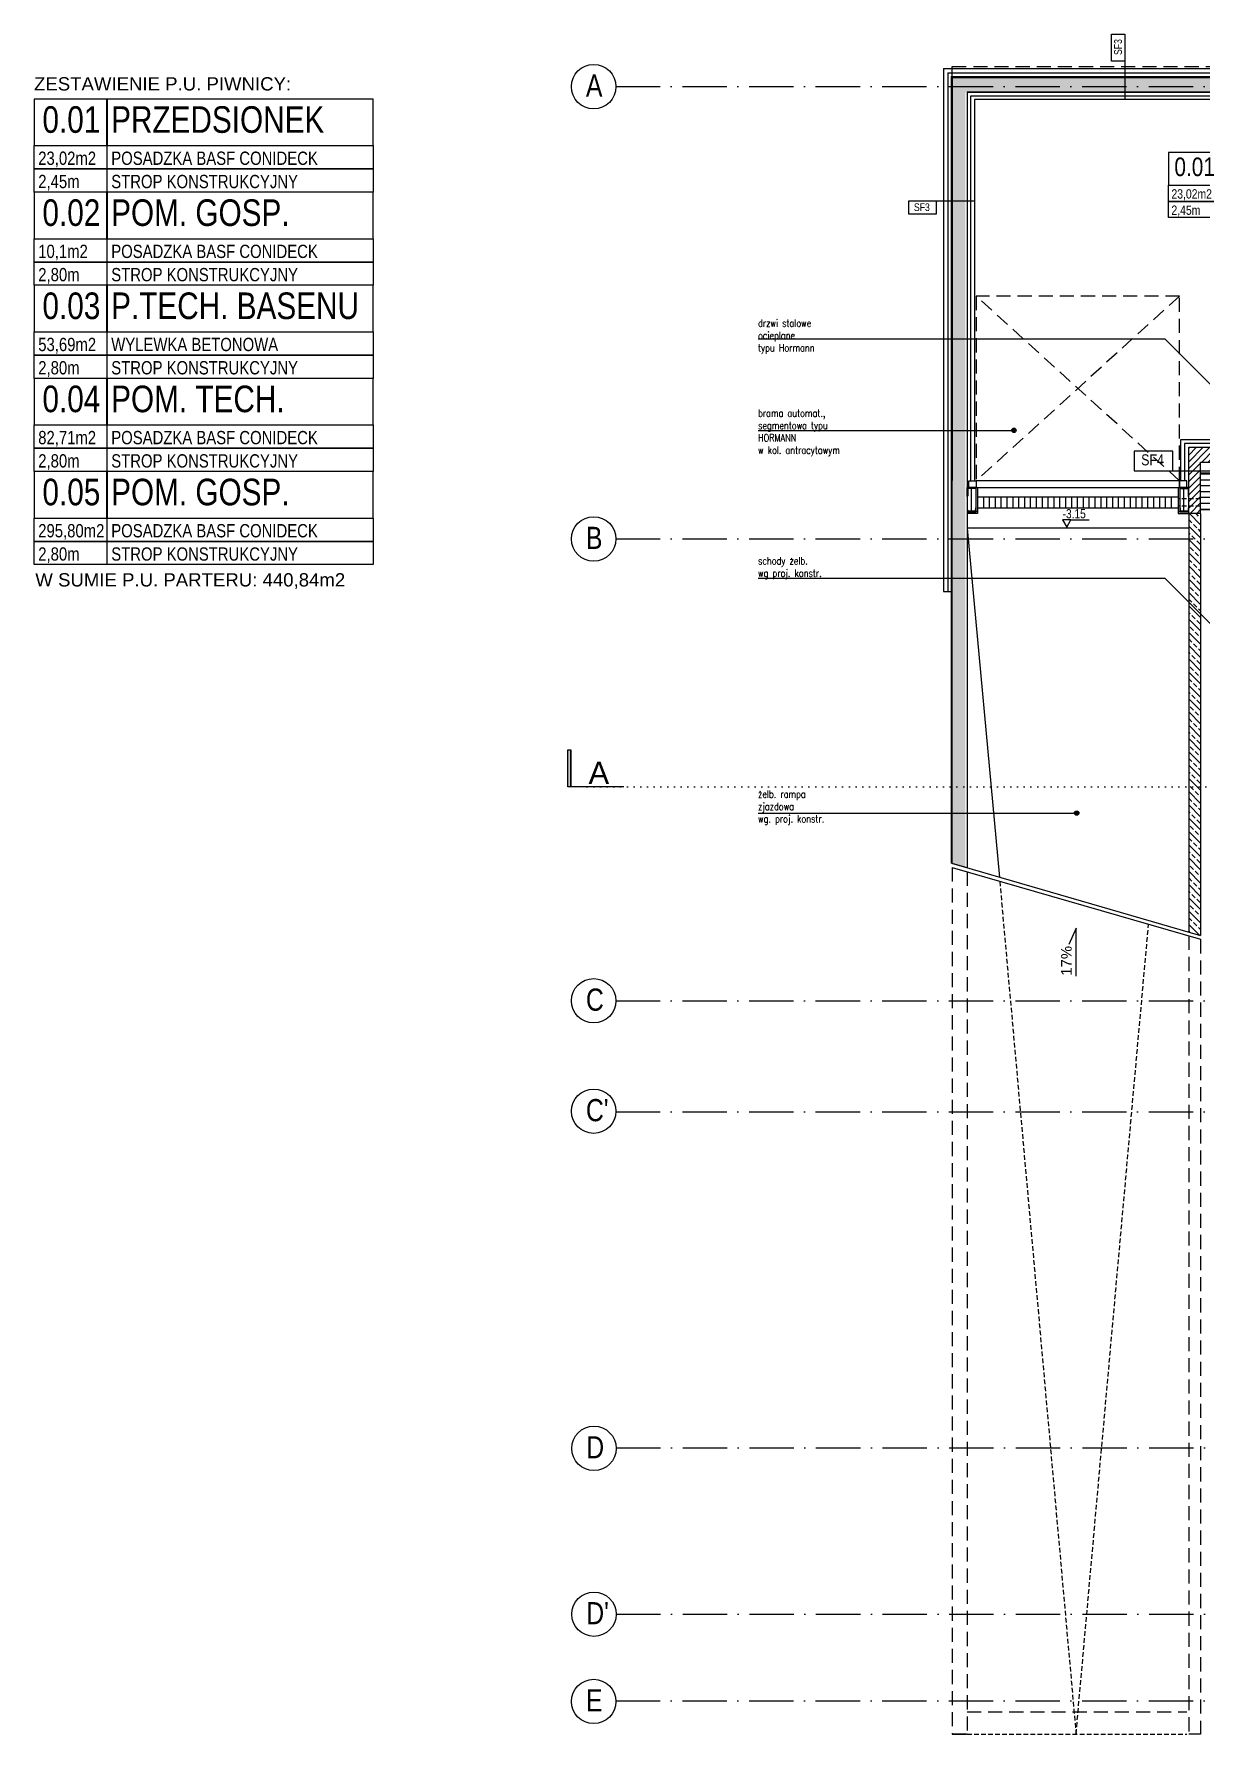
# Model space of a CAD drawing. Header units: millimetres. Extents: x 58205 to 122423, y 1055 to 94479.
# Drawn here: x 67105 to 68683, y 2261 to 4561 of the extents above; entities that cross this region are included whole.
import ezdxf

# ---------------------------------------------------------------- set-up
doc = ezdxf.new("R2010")
doc.units = ezdxf.units.MM
for name, pattern in [('ACAD_ISO03W100', [30, 12, -18]), ('ACAD_ISO07W100', [3, 0, -3]), ('ACAD_ISO10W100', [18, 12, -3, 0, -3]), ('HIDDEN', [9.525, 6.35, -3.175])]:
    doc.linetypes.add(name, pattern=pattern)
for name, color, linetype in [('+48_HACZE', 253, 'Continuous'), ('+48_IZOLACJE', 4, 'Continuous'), ('+48_KOTY', 3, 'Continuous'), ('+48_OPISY', 3, 'Continuous'), ('+48_OPISY T', 3, 'Continuous'), ('+48_OPISY_POM', 3, 'Continuous'), ('+48_OPISY_ŚCIAN', 3, 'Continuous'), ('+48_OSIE', 8, 'Continuous'), ('+48_SCHODY', 2, 'Continuous'), ('+48_SCIANY', 1, 'Continuous'), ('+48_STOLARKA_DRZWI', 3, 'Continuous'), ('+48_STOLARKA_OKNA', 3, 'Continuous'), ('+48_WEŁNA', 252, 'Continuous'), ('+48_WIDOK', 5, 'Continuous'), ('OPISY_POMIESZCZEŃ', 3, 'Continuous'), ('SCHODY_', 2, 'Continuous')]:
    doc.layers.add(name, color=color, linetype=linetype)
doc.styles.get("Standard").update_dxf_attribs({"font": 'ARIAL.TTF'})
doc.styles.add('WRP_ARIAL', font='ARIAL.TTF', dxfattribs={"width": 0.8})
doc.linetypes.add('ZIGZAG', pattern='A,0.00254,-5.08,[131,ltypeshp.shx,S=5.08,R=0,X=-5.08,Y=0],-10.16,[131,ltypeshp.shx,S=5.08,R=180,X=5.08,Y=0],-5.08', length=20.32254)

# ---------------------------------------------------------------- blocks, each defined once
blk = doc.blocks.new('OZN_OSI')
at = {"layer": '+48_OSIE', "linetype": 'Continuous', "ltscale": 5}
blk.add_circle((0, -30), 30, dxfattribs=at)
at = {"layer": '+48_OSIE', "linetype": 'Continuous', "ltscale": 5, "style": 'WRP_ARIAL', "width": 0.8}
blk.add_attdef('NR', (-23.3, -43.5), '', height=30, dxfattribs=at)
blk = doc.blocks.new('SCIANA')
at = {"layer": '+48_OPISY_ŚCIAN', "ltscale": 5}
blk.add_line((-25, 0), (25, 0), dxfattribs=at)
blk.add_lwpolyline([(-60, 0), (-25, 0), (-25, 17.5), (-60, 17.5)], close=True, dxfattribs=at)
at = {"layer": '+48_OPISY_ŚCIAN', "ltscale": 5, "style": 'WRP_ARIAL', "width": 0.8}
blk.add_attdef('TYP', (-53.6, 4.8), '', height=10, dxfattribs=at)
blk = doc.blocks.new('koty')
at = {"layer": '+48_KOTY', "color": 3, "ltscale": 5}
blk.add_line((70403.2, 11225), (70423.2, 11225), dxfattribs=at)
blk.add_lwpolyline([(70398.6, 11217.1), (70403.2, 11225), (70394.1, 11225)], close=True, dxfattribs=at)
at = {"layer": '+48_KOTY', "color": 3, "style": 'WRP_ARIAL', "width": 0.8}
blk.add_attdef('POZIOM', (70403.2, 11226.8), '', height=10, dxfattribs=at)
blk = doc.blocks.new('OPISY_POM_METKA')
at = {"layer": '+48_OPISY_POM', "ltscale": 5}
for points in [[(0, -70), (109.7, -70), (109.7, 0), (0, 0)], [(109.7, -105), (0, -105), (0, -70), (109.7, -70)]]:
    blk.add_lwpolyline(points, close=True, dxfattribs=at)
at = {"layer": '+48_OPISY_POM'}
blk.add_lwpolyline([(109.7, -140), (0, -140), (0, -105), (109.7, -105)], close=True, dxfattribs=at)
at = {"layer": '+48_OPISY_POM', "ltscale": 5, "style": 'WRP_ARIAL', "width": 0.8}
for tag, p, height in [('NRPOM', (25.8, -50.8), 40), ('POW', (6.4, -99), 20)]:
    blk.add_attdef(tag, p, '', height=height, dxfattribs=at)
at = {"layer": '+48_OPISY_POM', "style": 'WRP_ARIAL', "width": 0.8}
blk.add_attdef('H', (6.4, -134), '', height=20, dxfattribs=at)
blk = doc.blocks.new('metka')
at = {"layer": 'OPISY_POMIESZCZEŃ', "ltscale": 5}
for points in [[(0, -35), (200, -35), (200, 0), (0, 0)], [(200, -52.5), (0, -52.5), (0, -35), (200, -35)], [(200, -70), (0, -70), (0, -52.5), (200, -52.5)]]:
    blk.add_lwpolyline(points, close=True, dxfattribs=at)
at = {"layer": 'OPISY_POMIESZCZEŃ', "color": 3, "ltscale": 5, "style": 'WRP_ARIAL', "width": 0.8}
blk.add_attdef('NAZWA', (3.1, -25.4), '', height=20, dxfattribs=at)
at = {"layer": 'OPISY_POMIESZCZEŃ', "ltscale": 5, "style": 'WRP_ARIAL', "width": 0.8}
for tag, p in [('POSADZKA', (3.2, -49.5)), ('SUFIT', (3.2, -67))]:
    blk.add_attdef(tag, p, '', height=10, dxfattribs=at)

msp = doc.modelspace()

# ---------------------------------------------------------------- hatches: boundary and pattern name
at = {"layer": '+48_HACZE'}
h = msp.add_hatch(dxfattribs=at)
h.set_pattern_fill('ANSI33', color=256, scale=2, angle=90, style=0)
h.paths.add_polyline_path([(68346.984, 3438.555), (68364.484, 3433.519), (68364.484, 4482.171), (68820.984, 4482.171), (68820.984, 4502.171), (68346.984, 4502.171)])
h = msp.add_hatch(dxfattribs=at)
h.set_pattern_fill('ANSI31', color=256, scale=2, angle=180, style=0)
h.paths.add_polyline_path([(68682.984, 3981.671), (68700.984, 3981.671), (68700.984, 4001.671), (68666.984, 4001.671), (68666.984, 3912.171), (68682.984, 3912.171)])
h = msp.add_hatch(dxfattribs=at)
h.set_pattern_fill('ANSI33', color=256, scale=2, angle=90, style=0)
h.set_pattern_definition([(135, (1.5, 9e-11), (-8.9802561, -8.9802561), []), (135, (1.5, 8.98), (-8.9802561, -8.9802561), [6.35, -3.175])])
h.paths.add_polyline_path([(68682.984, 3341.151), (68666.984, 3345.789), (68666.984, 3912.171), (68682.984, 3912.171)])
at = {"layer": '+48_OPISY', "ltscale": 5}
msp.add_hatch(color=256, dxfattribs=at).paths.add_polyline_path([(67826.909, 3542.146), (67826.909, 3592.146), (67830.909, 3592.146), (67830.909, 3542.146)])
at = {"layer": '+48_OPISY T'}
h = msp.add_hatch(color=256, dxfattribs=at)
edge = h.paths.add_edge_path()
edge.add_arc((68430.453, 4024.637), 3, 0, 360)
h = msp.add_hatch(color=256, dxfattribs=at)
edge = h.paths.add_edge_path()
edge.add_arc((68515.31, 3506.77), 3, 0, 360)
at = {"layer": '+48_WIDOK'}
h = msp.add_hatch(dxfattribs=at)
h.set_pattern_fill('ANSI31', color=256, scale=2.5, angle=135, style=0)
h.set_pattern_definition([(180, (-1.5, 5), (-1e-15, -7.9375), [])])
h.paths.add_polyline_path([(68682.984, 3917.171), (68696.984, 3917.171), (68696.984, 3967.171), (68682.984, 3967.171)])
h = msp.add_hatch(dxfattribs=at)
h.set_pattern_fill('ANSI31', color=256, scale=2.5, angle=45, style=0)
h.set_pattern_definition([(90, (-2e-08, 7.5), (-7.9375, 1e-15), [])])
h.paths.add_polyline_path([(68381.184, 3934.671), (68649.783, 3934.671), (68649.783, 3919.671), (68381.184, 3919.671)])

# ---------------------------------------------------------------- linework, layer by layer
at = {"layer": '+48_IZOLACJE', "linetype": 'ACAD_ISO03W100', "ltscale": 0.5}
msp.add_lwpolyline([(68345.984, 3438.793, 2, 2, 0), (68345.984, 4503.171, 2, 2, 0), (68831.984, 4503.171, 2, 2, 0), (71278.984, 4503.171, 2, 2, 0), (71278.984, 2292.171, 2, 2, 0), (70214.484, 2292.171, 2, 2, 0), (70214.484, 2409.171, 2, 2, 0), (68831.984, 2409.171, 2, 2, 0), (68831.984, 3826.648, 0, 0, 0)], format="xyseb", dxfattribs=at)
at = {"layer": '+48_OPISY'}
for p, q in [((68084.329, 4024.637), (68430.453, 4024.637)), ((68634.991, 3823.971), (68084.325, 3823.971)), ((68634.991, 3823.971), (68709.989, 3749.139))]:
    msp.add_line(p, q, dxfattribs=at)
at = {"layer": '+48_OPISY', "ltscale": 5}
for p, q in [((67826.909, 3542.146), (67826.909, 3592.146)), ((67830.909, 3542.146), (67830.909, 3592.146))]:
    msp.add_line(p, q, dxfattribs=at)
at = {"layer": '+48_OPISY', "linetype": 'ACAD_ISO07W100', "ltscale": 3}
msp.add_line((67852.909, 3542.146), (71587.052, 3542.146), dxfattribs=at)
at = {"layer": '+48_OPISY'}
for points in [[(68706.984, 4076.006), (68634.976, 4147.855), (68084.329, 4147.855)], [(68084.325, 3506.77), (68515.31, 3506.77)]]:
    msp.add_lwpolyline(points, dxfattribs=at)
at = {"layer": '+48_OPISY', "ltscale": 5}
msp.add_lwpolyline([(67902.909, 3542.146), (67826.909, 3542.146), (67826.909, 3592.146), (67830.909, 3592.146), (67830.909, 3542.146), (67826.909, 3542.146)], dxfattribs=at)
at = {"layer": '+48_OPISY T'}
for centre in [(68430.453, 4024.637), (68515.31, 3506.77)]:
    msp.add_circle(centre, 3, dxfattribs=at)
at = {"layer": '+48_OSIE', "linetype": 'ACAD_ISO10W100', "ltscale": 5}
for p, q in [((67891.946, 4489.671), (71587.052, 4489.671)), ((67891.946, 3877.671), (71587.052, 3877.671)), ((67831.945, 3252.671), (67831.947, 3252.671)), ((67891.945, 3252.671), (71587.052, 3252.671)), ((67831.938, 3102.671), (67831.954, 3102.671)), ((67891.938, 3102.671), (69767.072, 3102.671)), ((67892.37, 2647.671), (71587.052, 2647.671)), ((67892.374, 2422.671), (71587.052, 2422.671)), ((67891.929, 2305.671), (71587.052, 2305.671))]:
    msp.add_line(p, q, dxfattribs=at)
at = {"layer": '+48_SCHODY'}
for p, q in [((68666.984, 3892.171), (68366.984, 3892.171)), ((68345.984, 3438.844), (68682.984, 3341.151)), ((68346.984, 3433.181), (68682.984, 3335.972))]:
    msp.add_line(p, q, dxfattribs=at)
at = {"layer": '+48_SCHODY', "linetype": 'HIDDEN'}
msp.add_line((68366.984, 2260.671), (68664.484, 2260.671), dxfattribs=at)
at = {"layer": '+48_SCHODY'}
for points in [[(68366.984, 3892.171), (68410.772, 3419.479)], [(68514.484, 3285.999), (68514.484, 3350.893), (68504.657, 3328.8)]]:
    msp.add_lwpolyline(points, dxfattribs=at)
at = {"layer": '+48_SCHODY', "linetype": 'HIDDEN'}
msp.add_lwpolyline([(68411.262, 3414.003), (68514.484, 2260.671), (68612.532, 3356.201)], dxfattribs=at)
at = {"layer": '+48_SCIANY'}
for p, q in [((68346.984, 4502.171), (68820.984, 4502.171)), ((68366.984, 4482.171), (68820.984, 4482.171)), ((68666.984, 4001.671), (68700.984, 4001.671)), ((68682.984, 3981.671), (68700.984, 3981.671)), ((68666.984, 3912.171), (68666.984, 3345.789)), ((68682.984, 3912.166), (68666.984, 3912.171)), ((68682.984, 3912.171), (68682.984, 3512.172)), ((68682.984, 3512.172), (68682.984, 3341.151))]:
    msp.add_line(p, q, dxfattribs=at)
at = {"layer": '+48_SCIANY', "linetype": 'HIDDEN', "ltscale": 3}
for p, q in [((68346.984, 3433.181), (68346.984, 2260.671)), ((68366.984, 3427.437), (68366.984, 2260.671)), ((68666.984, 3340.601), (68666.984, 2260.671)), ((68682.984, 3335.972), (68682.984, 2260.671)), ((68366.984, 2290.671), (68664.484, 2290.671)), ((68346.984, 2260.671), (68366.984, 2260.671)), ((68682.984, 2260.671), (68666.984, 2260.671))]:
    msp.add_line(p, q, dxfattribs=at)
at = {"layer": '+48_SCIANY', "linetype": 'Continuous'}
msp.add_line((68366.984, 2260.671), (68346.984, 2260.671), dxfattribs=at)
at = {"layer": '+48_SCIANY', "ltscale": 0.3}
for points in [[(68820.984, 4502.171), (68820.984, 4482.171), (68366.984, 4482.171), (68366.984, 3432.799), (68346.984, 3438.555), (68346.984, 4502.171), (68820.984, 4502.171)], [(68820.984, 4502.171), (68346.984, 4502.171), (68346.984, 3956.671)]]:
    msp.add_lwpolyline(points, dxfattribs=at)
at = {"layer": '+48_SCIANY', "ltscale": 0.15}
for points in [[(68666.984, 3912.171), (68666.984, 4001.671)], [(68682.984, 3912.171), (68682.984, 3981.671)]]:
    msp.add_lwpolyline(points, dxfattribs=at)
at = {"layer": '+48_SCIANY'}
msp.add_lwpolyline([(68682.984, 3912.166), (68682.984, 3981.671)], dxfattribs=at)
at = {"layer": '+48_STOLARKA_DRZWI', "linetype": 'HIDDEN', "ltscale": 3}
for points in [[(68654.483, 3956.371), (68654.484, 4206.371), (68379.484, 4206.371), (68379.484, 3956.371)], [(68654.484, 4206.371), (68379.484, 3956.371)], [(68654.484, 3956.371), (68379.484, 4206.371)]]:
    msp.add_lwpolyline(points, dxfattribs=at)
at = {"layer": '+48_STOLARKA_OKNA'}
for points in [[(68366.984, 3935.171), (68366.984, 3947.171), (68378.984, 3947.171), (68378.984, 3946.838, -0.41421356), (68378.317, 3946.171), (68368.984, 3946.171, 0.41421356), (68367.984, 3945.171), (68367.984, 3935.838, -0.41421356), (68367.317, 3935.171), (68366.984, 3935.171)], [(68666.984, 3935.171), (68666.984, 3947.171), (68654.984, 3947.171), (68654.984, 3946.838, 0.41421356), (68655.65, 3946.171), (68664.984, 3946.171, -0.41421356), (68665.984, 3945.171), (68665.984, 3935.838, 0.41421356), (68666.65, 3935.171), (68666.984, 3935.171)]]:
    msp.add_lwpolyline(points, format="xyb", dxfattribs=at)
for points in [[(68379.484, 3956.371), (68379.484, 3947.171), (68369.484, 3947.171), (68369.484, 3956.371)], [(68379.484, 3947.171), (68654.484, 3947.171), (68654.484, 3956.371), (68379.484, 3956.371)], [(68654.484, 3956.371), (68654.484, 3947.171), (68664.485, 3947.171), (68664.485, 3956.371)]]:
    msp.add_lwpolyline(points, close=True, dxfattribs=at)
for points in [[(68378.984, 3947.171), (68378.984, 3914.371)], [(68378.984, 3947.171), (68381.184, 3947.171)], [(68381.184, 3947.171), (68381.184, 3912.171)], [(68652.784, 3947.171), (68652.784, 3912.171)], [(68654.984, 3947.171), (68654.984, 3914.371)], [(68381.184, 3914.371), (68366.984, 3914.371)], [(68381.184, 3912.171), (68366.984, 3912.171)], [(68666.984, 3914.371), (68652.784, 3914.371)], [(68652.784, 3912.171), (68666.984, 3912.171)]]:
    msp.add_lwpolyline(points, dxfattribs=at)
for points in [[(68378.257, 3919.198), (68378.01, 3915.844, -0.40285336), (68377.31, 3915.171), (68368.657, 3915.171, -0.40285336), (68367.957, 3915.844), (68367.71, 3919.198, 0.40285336), (68367.01, 3919.871), (68366.984, 3919.871), (68366.984, 3914.371), (68378.984, 3914.371), (68378.984, 3919.871), (68378.957, 3919.871, 0.40285336)], [(68666.257, 3919.198), (68666.01, 3915.844, -0.40285336), (68665.31, 3915.171), (68656.657, 3915.171, -0.40285336), (68655.957, 3915.844), (68655.71, 3919.198, 0.40285336), (68655.01, 3919.871), (68654.984, 3919.871), (68654.984, 3914.371), (68666.984, 3914.371), (68666.984, 3919.871), (68666.957, 3919.871, 0.40285336)]]:
    msp.add_lwpolyline(points, format="xyb", close=True, dxfattribs=at)
at = {"layer": '+48_STOLARKA_OKNA', "linetype": 'HIDDEN'}
for points in [[(68682.984, 3932.171), (68652.784, 3932.171)], [(68682.984, 3922.171), (68652.784, 3922.171)]]:
    msp.add_lwpolyline(points, dxfattribs=at)
at = {"layer": '+48_WEŁNA', "linetype": 'ZIGZAG', "ltscale": 0.9}
msp.add_line((68340.984, 4508.171), (71283.984, 4508.171), dxfattribs=at)
for points in [[(68340.984, 4508.171), (68340.984, 3806.671)], [(68371.984, 3956.371), (68371.984, 4477.171), (68826.984, 4477.171)], [(68700.984, 4006.671), (68660.984, 4006.671), (68660.984, 3956.371)], [(68372.984, 3915.171), (68372.984, 3946.171)], [(68659.984, 3946.171), (68659.984, 3915.171)]]:
    msp.add_lwpolyline(points, dxfattribs=at)
at = {"layer": '+48_WIDOK'}
msp.add_line((68334.984, 4514.171), (71289.984, 4514.171), dxfattribs=at)
at = {"layer": '+48_WIDOK', "linetype": 'HIDDEN', "ltscale": 3}
msp.add_line((68346.984, 4517.171), (71292.984, 4517.171), dxfattribs=at)
at = {"layer": '+48_WIDOK'}
for points in [[(68334.984, 4514.171), (68334.984, 3806.671)], [(68832.984, 4472.171), (68376.984, 4472.171), (68376.984, 3956.371)], [(68700.984, 4011.671), (68655.984, 4011.671), (68655.984, 3956.371)], [(68378.984, 3947.171), (68378.984, 3947.171)], [(68381.184, 3934.671), (68652.784, 3934.671)], [(68381.184, 3919.671), (68652.784, 3919.671)], [(68334.984, 3806.671), (68346.984, 3806.671)]]:
    msp.add_lwpolyline(points, dxfattribs=at)
at = {"layer": '+48_WIDOK', "linetype": 'HIDDEN', "ltscale": 3}
msp.add_lwpolyline([(68346.984, 4502.171), (68346.984, 4517.171)], dxfattribs=at)
at = {"layer": '+48_WIDOK'}
msp.add_lwpolyline([(68682.984, 3967.171), (68696.984, 3967.171), (68696.984, 3917.171), (68682.984, 3917.171)], close=True, dxfattribs=at)

# ---------------------------------------------------------------- block references
at = {"layer": '+48_KOTY'}
ref = msp.add_blockref('koty', (-18229.263, -9925.714), dxfattribs=dict(at, xscale=1.231999999701657, yscale=1.231999999697109, zscale=1.231999999697182))
ref.add_attrib('POZIOM', '-3.15', (68496.231, 3905.682), dxfattribs={"color": 3, "height": 12.32, "style": 'WRP_ARIAL', "width": 0.8})
at = {"layer": '+48_OPISY_POM'}
ref = msp.add_blockref('OPISY_POM_METKA', (67104.885, 4472.917), dxfattribs=dict(at, xscale=0.8999999999941792, yscale=0.8999999999996362, zscale=0.8999999999996874))
ref.add_attrib('H', '2,45m', (67110.603, 4352.34), dxfattribs={"height": 18, "style": 'WRP_ARIAL', "width": 0.8})
ref.add_attrib('NRPOM', '0.01', (67116.309, 4427.197), dxfattribs={"ltscale": 5, "height": 36, "style": 'WRP_ARIAL', "width": 0.8})
ref.add_attrib('POW', '23,02m2', (67110.603, 4383.84), dxfattribs={"ltscale": 5, "height": 18, "style": 'WRP_ARIAL', "width": 0.8})
at = {"layer": '+48_OPISY_POM', "xscale": 1.80000000000291}
for p, yscale, zscale, values in [((67203.623, 4472.917), 1.799999999999272, 1.799999999999613, {'NAZWA': 'PRZEDSIONEK', 'POSADZKA': 'POSADZKA BASF CONIDECK', 'SUFIT': 'STROP KONSTRUKCYJNY'}), ((67203.623, 4346.917), 1.799999999999272, 1.799999999999613, {'NAZWA': 'POM. GOSP.', 'POSADZKA': 'POSADZKA BASF CONIDECK', 'SUFIT': 'STROP KONSTRUKCYJNY'}), ((67203.623, 4220.917), 1.799999999999272, 1.799999999999613, {'NAZWA': 'P.TECH. BASENU', 'POSADZKA': 'WYLEWKA BETONOWA', 'SUFIT': 'STROP KONSTRUKCYJNY'}), ((67203.623, 4094.917), 1.799999999999272, 1.799999999999613, {'NAZWA': 'POM. TECH.', 'POSADZKA': 'POSADZKA BASF CONIDECK', 'SUFIT': 'STROP KONSTRUKCYJNY'}), ((67203.623, 3968.917), 1.80000000000382, 1.800000000002956, {'NAZWA': 'POM. GOSP.', 'POSADZKA': 'POSADZKA BASF CONIDECK', 'SUFIT': 'STROP KONSTRUKCYJNY'})]:
    msp.add_blockref('metka', p, dxfattribs=dict(at, yscale=yscale, zscale=zscale)).add_auto_attribs(values)
at = {"layer": '+48_OPISY_POM'}
ref = msp.add_blockref('OPISY_POM_METKA', (68639.499, 4400.63), dxfattribs=dict(at, xscale=0.6299999999973807, yscale=0.6299999999996544, zscale=0.6299999999997812))
ref.add_attrib('H', '2,45m', (68643.502, 4316.225), dxfattribs={"height": 12.6, "style": 'WRP_ARIAL', "width": 0.8})
ref.add_attrib('NRPOM', '0.01', (68647.496, 4368.626), dxfattribs={"ltscale": 5, "height": 25.2, "style": 'WRP_ARIAL', "width": 0.8})
ref.add_attrib('POW', '23,02m2', (68643.502, 4338.275), dxfattribs={"ltscale": 5, "height": 12.6, "style": 'WRP_ARIAL', "width": 0.8})
ref = msp.add_blockref('OPISY_POM_METKA', (67104.885, 4346.917), dxfattribs=dict(at, xscale=0.8999999999941792, yscale=0.8999999999996362, zscale=0.8999999999998067))
ref.add_attrib('H', '2,80m', (67110.603, 4226.34), dxfattribs={"height": 18, "style": 'WRP_ARIAL', "width": 0.8})
ref.add_attrib('NRPOM', '0.02', (67116.309, 4301.197), dxfattribs={"ltscale": 5, "height": 36, "style": 'WRP_ARIAL', "width": 0.8})
ref.add_attrib('POW', '10,1m2', (67110.603, 4257.84), dxfattribs={"ltscale": 5, "height": 18, "style": 'WRP_ARIAL', "width": 0.8})
ref = msp.add_blockref('OPISY_POM_METKA', (67104.885, 4220.917), dxfattribs=dict(at, xscale=0.8999999999941792, yscale=0.8999999999996362, zscale=0.8999999999996874))
ref.add_attrib('H', '2,80m', (67110.603, 4100.34), dxfattribs={"height": 18, "style": 'WRP_ARIAL', "width": 0.8})
ref.add_attrib('NRPOM', '0.03', (67116.309, 4175.197), dxfattribs={"ltscale": 5, "height": 36, "style": 'WRP_ARIAL', "width": 0.8})
ref.add_attrib('POW', '53,69m2', (67110.603, 4131.84), dxfattribs={"ltscale": 5, "height": 18, "style": 'WRP_ARIAL', "width": 0.8})
ref = msp.add_blockref('OPISY_POM_METKA', (67104.885, 4094.917), dxfattribs=dict(at, xscale=0.8999999999941792, yscale=0.8999999999996362, zscale=0.8999999999996874))
ref.add_attrib('H', '2,80m', (67110.603, 3974.34), dxfattribs={"height": 18, "style": 'WRP_ARIAL', "width": 0.8})
ref.add_attrib('NRPOM', '0.04', (67116.309, 4049.197), dxfattribs={"ltscale": 5, "height": 36, "style": 'WRP_ARIAL', "width": 0.8})
ref.add_attrib('POW', '82,71m2', (67110.603, 4005.84), dxfattribs={"ltscale": 5, "height": 18, "style": 'WRP_ARIAL', "width": 0.8})
ref = msp.add_blockref('OPISY_POM_METKA', (67104.885, 3968.917), dxfattribs=dict(at, xscale=0.8999999999941792, yscale=0.8999999999996362, zscale=0.8999999999996874))
ref.add_attrib('H', '2,80m', (67110.603, 3848.34), dxfattribs={"height": 18, "style": 'WRP_ARIAL', "width": 0.8})
ref.add_attrib('NRPOM', '0.05', (67116.309, 3923.197), dxfattribs={"ltscale": 5, "height": 36, "style": 'WRP_ARIAL', "width": 0.8})
ref.add_attrib('POW', '295,80m2', (67110.603, 3879.84), dxfattribs={"ltscale": 5, "height": 18, "style": 'WRP_ARIAL', "width": 0.8})
at = {"layer": '+48_OPISY_ŚCIAN'}
ref = msp.add_blockref('SCIANA', (68580.645, 4497.927), dxfattribs=dict(at, xscale=-1.049999999999955, yscale=1.049999999999955, zscale=1.05, rotation=90))
ref.add_attrib('TYP', 'SF3', (68576.496, 4532.497), dxfattribs={"ltscale": 5, "height": 10.5, "rotation": 90, "style": 'WRP_ARIAL', "width": 0.8})
ref = msp.add_blockref('SCIANA', (68351.357, 4335.378), dxfattribs=dict(at, xscale=-1.049999999999272, yscale=1.049999999999955, zscale=1.05, rotation=180))
ref.add_attrib('TYP', 'SF3', (68295.119, 4321.36), dxfattribs={"ltscale": 5, "height": 10.5, "style": 'WRP_ARIAL', "width": 0.8})
at = {"layer": '+48_OPISY_ŚCIAN', "xscale": 1.5, "yscale": 1.5, "zscale": 1.5}
msp.add_blockref('SCIANA', (68682.983, 3970.033), dxfattribs=at).add_auto_attribs({'TYP': 'SF4'})
at = {"layer": 'SCHODY_'}
ref = msp.add_blockref('OZN_OSI', (67861.946, 4519.671), dxfattribs=at)
ref.add_attrib('NR', 'A', (67851.476, 4476.13), dxfattribs={"layer": '+48_OSIE', "linetype": 'Continuous', "ltscale": 5, "height": 30, "style": 'WRP_ARIAL', "width": 0.8})
ref = msp.add_blockref('OZN_OSI', (67861.946, 3907.671), dxfattribs=at)
ref.add_attrib('NR', 'B', (67851.476, 3864.13), dxfattribs={"layer": '+48_OSIE', "linetype": 'Continuous', "ltscale": 5, "height": 30, "style": 'WRP_ARIAL', "width": 0.8})
ref = msp.add_blockref('OZN_OSI', (67861.946, 3282.862), dxfattribs=at)
ref.add_attrib('NR', 'C', (67851.476, 3239.32), dxfattribs={"layer": '+48_OSIE', "linetype": 'Continuous', "ltscale": 5, "height": 30, "style": 'WRP_ARIAL', "width": 0.8})
ref = msp.add_blockref('OZN_OSI', (67861.946, 3133.362), dxfattribs=at)
ref.add_attrib('NR', "C'", (67851.476, 3089.82), dxfattribs={"layer": '+48_OSIE', "linetype": 'Continuous', "ltscale": 5, "height": 30, "style": 'WRP_ARIAL', "width": 0.8})
ref = msp.add_blockref('OZN_OSI', (67862.374, 2677.173), dxfattribs=at)
ref.add_attrib('NR', 'D', (67851.905, 2633.632), dxfattribs={"layer": '+48_OSIE', "linetype": 'Continuous', "ltscale": 5, "height": 30, "style": 'WRP_ARIAL', "width": 0.8})
ref = msp.add_blockref('OZN_OSI', (67862.374, 2452.722), dxfattribs=at)
ref.add_attrib('NR', "D'", (67851.905, 2409.18), dxfattribs={"layer": '+48_OSIE', "linetype": 'Continuous', "ltscale": 5, "height": 30, "style": 'WRP_ARIAL', "width": 0.8})
ref = msp.add_blockref('OZN_OSI', (67861.946, 2334.671), dxfattribs=at)
ref.add_attrib('NR', 'E', (67851.476, 2291.13), dxfattribs={"layer": '+48_OSIE', "linetype": 'Continuous', "ltscale": 5, "height": 30, "style": 'WRP_ARIAL', "width": 0.8})

# ---------------------------------------------------------------- texts
at = {"layer": '+48_OPISY', "char_height": 10, "width": 235.93626, "attachment_point": 1, "style": 'WRP_ARIAL'}
for s, insert in [('{\\Fromans|c238;drzwi stalowe\\Pocieplane  \\Ptypu Hormann}', (68084.329, 4174.728)), ('{\\Fromans|c238;brama automat., \\Psegmentowa typu \\PHORMANN \\Pw kol. antracytowym}', (68084.329, 4052.905)), ('{\\Fromans|c238;schody żelb. \\Pwg proj. konstr. }', (68084.329, 3853.07)), ('{\\Fromans|c238;żelb. rampa \\Pzjazdowa \\Pwg. proj. konstr.}', (68084.325, 3537.483))]:
    msp.add_mtext(s, dxfattribs=dict(at, insert=insert))
at = {"layer": '+48_OPISY', "ltscale": 5}
msp.add_attdef('A', (67854.989, 3546.179), 'A', height=30, rotation=360, dxfattribs=at)
at = {"layer": '+48_OPISY_POM', "char_height": 18, "attachment_point": 1}
for s, insert, width in [('{\\fArial|b0|i0|c238|p34;ZESTAWIENIE P.U. PIWNICY:}', (67104.885, 4502.483), 18081.21238), ('W SUMIE P.U. PARTERU: 440,84m2', (67106.678, 3831.349), 9040.60619)]:
    msp.add_mtext(s, dxfattribs=dict(at, insert=insert, width=width))
at = {"layer": '+48_SCHODY', "insert": (68494.165, 3286.77), "char_height": 14.4, "width": 28929.93981, "attachment_point": 1, "rotation": 90}
msp.add_mtext('17%', dxfattribs=at)

doc.saveas('drawing.dxf')
